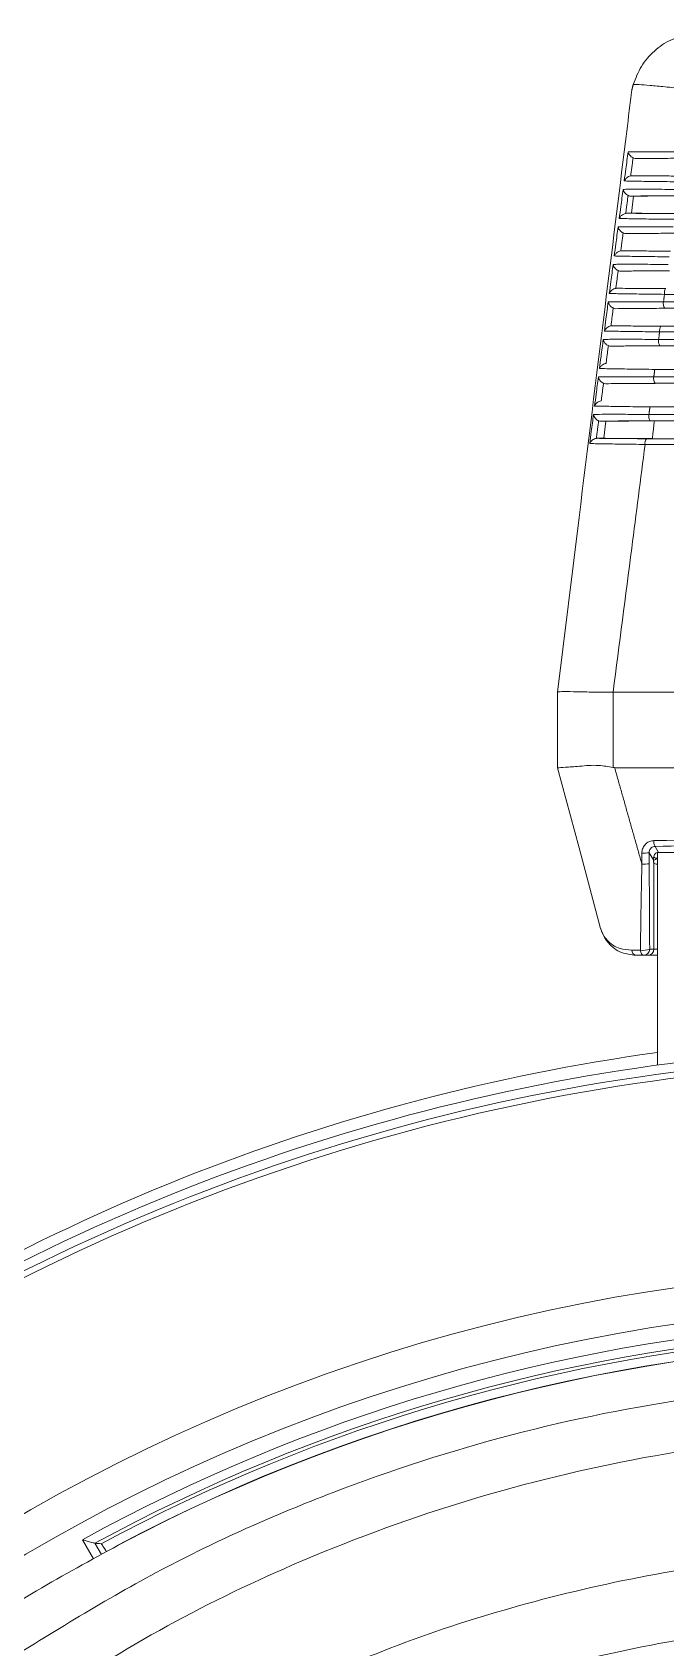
# Model space of a CAD drawing. Extents: x 2 to 136, y 1 to 99.
# Drawn here: x 127.354 to 128.4, y 47.671 to 50.34 of the extents above; entities that cross this region are included whole.
import ezdxf

# ---------------------------------------------------------------- set-up
doc = ezdxf.new("R2010")
doc.units = 0
doc.header["$MEASUREMENT"] = 0
doc.linetypes.add('SLD-Solid', pattern=[0])
doc.layers.add('OBJECT', color=7, linetype='CONTINUOUS')

msp = doc.modelspace()

# ---------------------------------------------------------------- linework, layer by layer
at = {"layer": 'OBJECT', "linetype": 'SLD-Solid', "lineweight": 15}
for p, q in [((128.3432, 50.0696), (128.3473, 50.0696)), ((128.3473, 50.0696), (128.3438, 50.0414)), ((128.3438, 50.0414), (128.3366, 50.0414)), ((128.2934, 49.6976), (128.3016, 49.6976)), ((128.3016, 49.6976), (128.2981, 49.6694)), ((128.2981, 49.6694), (128.2871, 49.6694)), ((128.2571, 49.5386), (128.2216, 49.25)), ((128.2216, 49.25), (128.2216, 49.125)), ((128.2216, 49.25), (128.2216, 49.25)), ((128.3132, 49.1255), (128.3132, 49.25)), ((128.3133, 49.25), (128.7032, 49.25)), ((128.2216, 49.125), (128.2216, 49.125)), ((128.3159, 49.125), (128.7763, 49.125)), ((128.3885, 48.9851), (128.3826, 48.9949)), ((128.373, 48.9845), (128.3801, 48.9726)), ((128.3801, 48.9726), (128.3801, 48.9702)), ((128.3801, 48.9683), (128.3809, 48.967)), ((128.3809, 48.967), (128.3809, 48.825)), ((128.3812, 48.9796), (128.381, 48.98)), ((128.3866, 48.6335), (128.3866, 48.9848)), ((128.3886, 48.9851), (128.3885, 48.9851)), ((128.3908, 48.9851), (128.3885, 48.9851)), ((128.3908, 48.9851), (129.3025, 48.9851)), ((128.3908, 48.9851), (129.3025, 48.9851)), ((128.3908, 48.9851), (128.3908, 48.9851)), ((128.3638, 48.815), (128.3709, 48.815)), ((128.3709, 48.815), (128.3866, 48.815)), ((128.3809, 48.825), (128.3738, 48.825)), ((128.3866, 48.825), (128.3809, 48.825)), ((127.4549, 47.8173), (127.4366, 47.849)), ((127.4573, 47.8432), (127.468, 47.8246))]:
    msp.add_line(p, q, dxfattribs=at)
at = {"layer": 'OBJECT', "linetype": 'SLD-Solid', "lineweight": 15, "flags": 128}
for points in [[(128.2216, 49.125), (128.2572, 48.9923), (128.2928, 48.8595)], [(128.3886, 48.9851), (128.3892, 48.9851), (128.3908, 48.9851)], [(128.3585, 48.8236), (128.3587, 48.8219), (128.3591, 48.8202), (128.3596, 48.8187), (128.3603, 48.8174), (128.3611, 48.8164), (128.3619, 48.8156), (128.3629, 48.8152), (128.3638, 48.815)]]:
    msp.add_lwpolyline(points, dxfattribs=at)
at = {"layer": 'OBJECT', "linetype": 'SLD-Solid', "lineweight": 15}
for centre, radius, start, end in [((128.8466, 45.29), 6.655, 198.09222, 54.2519), ((128.8466, 45.29), 6.555, 126.37982, 288.09222), ((128.8466, 45.29), 6.5028, 126.71932, 288.09222), ((128.8466, 45.29), 6.4944, 126.7749, 288.09222), ((128.8466, 45.29), 6.3069, 128.05888, 288.09222), ((128.4115, 49.9094), 0.0135, 146.8499, 189.0702), ((128.4115, 49.8922), 0.0152, 170.201, 211.6147), ((128.4033, 49.8474), 0.0133, 146.3734, 189.164), ((128.4033, 49.8302), 0.015, 170.0878, 212.075), ((128.3951, 49.7682), 0.0148, 169.9765, 212.5313), ((128.3869, 49.7062), 0.0146, 169.8676, 212.9845), ((128.3788, 49.6614), 0.0128, 144.9651, 189.4347), ((128.3958, 49.0028), 0.0153, 174.0038, 210.7862), ((128.364, 49.0516), 0.0678, 267.3198, 277.6135), ((128.364, 49.0335), 0.0678, 267.32, 277.613), ((128.371, 48.967), 0.00992, 359.7305, 23.3486), ((128.3857, 48.9825), 0.0072, 226.1293, 273.8954), ((128.3524, 48.8229), 0.00813, 177.5726, 257.8036), ((128.3635, 48.8527), 0.0296, 260.2217, 290.3043), ((128.3638, 48.825), 0.00999, 270.04, 0.0389), ((128.3709, 48.825), 0.00999, 270.04, 0.0389), ((128.8466, 45.29), 3.36, 93.3521, 125.6636), ((128.8466, 45.33), 3.356, 97.8782, 125.6868), ((128.8466, 45.29), 3.375, 93.2438, 123.2401), ((128.8466, 45.29), 3.35, 93.5142, 125.5044), ((128.8466, 45.29), 3.0068, 93.8025, 160.2009), ((128.8466, 45.29), 2.9472, 93.9337, 159.5632), ((128.8466, 45.29), 2.9217, 93.9812, 118.8549), ((128.8466, 45.29), 2.9067, 93.9812, 118.5533), ((128.8466, 45.29), 2.901, 93.9579, 118.3816), ((128.8461, 45.2905), 2.8855, 62.0886, 117.9114), ((128.8461, 45.2905), 2.8851, 62.0886, 117.9114)]:
    msp.add_arc(centre, radius, start, end, dxfattribs=at)
for centre, major_axis, ratio, start_param, end_param in [((128.8466, 49.8654), (2.2072, 0), 0.008727, 1.366399, 1.775193), ((128.8466, 49.8736), (2.2078, 0), 0.008727, 4.505106, 4.919672), ((128.8466, 49.8034), (2.2105, 0), 0.008727, 1.363019, 1.778574), ((128.8466, 49.7414), (2.2137, 0), 0.008727, 1.359646, 1.781947), ((128.8466, 49.6794), (2.217, 0), 0.008727, 1.356281, 1.785312), ((128.8466, 49.6876), (2.2176, 0), 0.008727, 4.494993, 4.929785), ((128.8466, 48.8047), (2.2237, 0), 0.08749, 1.584758, 1.780996), ((128.3676, 48.9559), (0.008, 0.0234), 0.411517, 5.505747, 5.879758), ((128.3776, 48.9559), (0.002, 0.016), 0.100662, 5.612594, 6.085295), ((128.3863, 48.9788), (0.004, 0.0117), 0.411517, 1.643899, 2.265463), ((128.3959, 48.9671), (0.015, 0), 0.145814, 3.193953, 4.049202), ((125.776, 43.5172), (4.6065, 2.6595), 0.745432, 0.820323, 0.822517)]:
    msp.add_ellipse(centre, major_axis=major_axis, ratio=ratio, start_param=start_param, end_param=end_param, dxfattribs=at)
for points, knots in [([(128.4399, 50.3379), (128.4293, 50.3351), (128.4079, 50.3294), (128.3806, 50.3102), (128.3586, 50.2851), (128.3506, 50.2645), (128.3466, 50.2542)], [0, 0, 0, 0, 0.25, 0.5, 0.75, 1, 1, 1, 1]), ([(128.3443, 50.2451), (128.3436, 50.2394), (128.3401, 50.211), (128.3253, 50.0916), (128.2969, 49.8618), (128.2714, 49.6547), (128.2571, 49.5386)], [0, 0, 0, 0, 0.024148, 0.120739, 0.507103, 1, 1, 1, 1]), ([(128.3466, 50.2542), (128.3493, 50.2542), (128.3548, 50.2542), (128.3735, 50.2527), (128.3982, 50.2504), (128.4186, 50.2481), (128.4288, 50.247)], [0, 0, 0, 0, 0.25, 0.5, 0.75, 1, 1, 1, 1]), ([(128.3317, 50.0947), (128.3326, 50.1013), (128.3348, 50.1173), (128.3369, 50.1334), (128.3382, 50.1428)], [0, 0, 0, 0, 0.412317, 1, 1, 1, 1]), ([(128.3382, 50.1428), (128.339, 50.1428), (128.3422, 50.1429), (128.3529, 50.143), (128.3759, 50.143), (128.4049, 50.1429), (128.4233, 50.1427), (128.4286, 50.1427)], [0, 0, 0, 0, 0.057677, 0.219413, 0.543377, 0.867764, 1, 1, 1, 1]), ([(128.3382, 50.1428), (128.3382, 50.1428), (128.3383, 50.1424), (128.3387, 50.1407), (128.3402, 50.138), (128.343, 50.1348), (128.3453, 50.1335), (128.3464, 50.1328)], [0, 0, 0, 0, 0.008656, 0.099994, 0.471209, 0.763081, 1, 1, 1, 1]), ([(128.3516, 50.1316), (128.3503, 50.1317), (128.3485, 50.1319), (128.3468, 50.1326), (128.3464, 50.1328)], [0, 0, 0, 0, 0.730752, 1, 1, 1, 1]), ([(128.4305, 50.1322), (128.4185, 50.1321), (128.3946, 50.1321), (128.3674, 50.1319), (128.3564, 50.1317), (128.3516, 50.1316)], [0, 0, 0, 0, 0.361189, 0.722456, 1, 1, 1, 1]), ([(128.3424, 50.1031), (128.3412, 50.1027), (128.3386, 50.1019), (128.335, 50.0993), (128.3328, 50.0967), (128.3319, 50.0951), (128.3317, 50.0947), (128.3317, 50.0947)], [0, 0, 0, 0, 0.229447, 0.521601, 0.905448, 0.991712, 1, 1, 1, 1]), ([(128.4222, 50.0934), (128.4157, 50.0934), (128.3961, 50.0937), (128.3665, 50.094), (128.345, 50.0944), (128.3353, 50.0946), (128.3326, 50.0947), (128.3317, 50.0947)], [0, 0, 0, 0, 0.16013, 0.483001, 0.805363, 0.942123, 1, 1, 1, 1]), ([(128.3424, 50.1031), (128.3427, 50.1031), (128.3436, 50.1033), (128.3445, 50.1034), (128.345, 50.1034)], [0, 0, 0, 0, 0.349943, 1, 1, 1, 1]), ([(128.345, 50.1034), (128.3512, 50.1033), (128.3637, 50.1031), (128.3926, 50.1029), (128.4143, 50.1029), (128.4242, 50.1028)], [0, 0, 0, 0, 0.352894, 0.705727, 1, 1, 1, 1]), ([(128.3235, 50.0327), (128.3243, 50.0393), (128.3265, 50.0553), (128.3286, 50.0714), (128.3299, 50.0808)], [0, 0, 0, 0, 0.412356, 1, 1, 1, 1]), ([(128.3299, 50.0808), (128.3307, 50.0808), (128.3338, 50.0809), (128.3441, 50.081), (128.3667, 50.081), (128.3959, 50.0809), (128.4148, 50.0807), (128.4206, 50.0807)], [0, 0, 0, 0, 0.057936, 0.217495, 0.537029, 0.856977, 1, 1, 1, 1]), ([(128.3299, 50.0808), (128.3299, 50.0808), (128.33, 50.0803), (128.3305, 50.0786), (128.332, 50.0758), (128.3348, 50.0727), (128.3371, 50.0714), (128.3381, 50.0708)], [0, 0, 0, 0, 0.008544, 0.122922, 0.485789, 0.769314, 1, 1, 1, 1]), ([(128.3432, 50.0696), (128.3419, 50.0697), (128.3401, 50.0699), (128.3385, 50.0706), (128.3381, 50.0708)], [0, 0, 0, 0, 0.750494, 1, 1, 1, 1]), ([(128.4225, 50.0702), (128.4106, 50.0701), (128.3867, 50.0701), (128.359, 50.0699), (128.3481, 50.0697), (128.3432, 50.0696)], [0, 0, 0, 0, 0.355595, 0.711267, 1, 1, 1, 1]), ([(128.4214, 50.07), (128.4099, 50.07), (128.3853, 50.0699), (128.3611, 50.0698), (128.35, 50.0697), (128.3473, 50.0696)], [0, 0, 0, 0, 0.398445, 0.849042, 1, 1, 1, 1]), ([(128.3342, 50.0411), (128.333, 50.0408), (128.3304, 50.04), (128.3268, 50.0375), (128.3246, 50.0349), (128.3237, 50.0332), (128.3235, 50.0327), (128.3235, 50.0327)], [0, 0, 0, 0, 0.223274, 0.50628, 0.880296, 0.991803, 1, 1, 1, 1]), ([(128.4142, 50.0313), (128.4077, 50.0314), (128.3881, 50.0316), (128.3586, 50.032), (128.3369, 50.0324), (128.3271, 50.0326), (128.3243, 50.0327), (128.3235, 50.0327)], [0, 0, 0, 0, 0.158035, 0.476676, 0.794816, 0.94186, 1, 1, 1, 1]), ([(128.3342, 50.0411), (128.3344, 50.0412), (128.3353, 50.0413), (128.3361, 50.0414), (128.3366, 50.0414)], [0, 0, 0, 0, 0.324166, 1, 1, 1, 1]), ([(128.3366, 50.0414), (128.3426, 50.0413), (128.3547, 50.0411), (128.3836, 50.0409), (128.4058, 50.0408), (128.4162, 50.0408)], [0, 0, 0, 0, 0.347531, 0.695003, 1, 1, 1, 1]), ([(128.3438, 50.0414), (128.3526, 50.0413), (128.3703, 50.0411), (128.3986, 50.041), (128.415, 50.041), (128.4184, 50.0409)], [0, 0, 0, 0, 0.442846, 0.88563, 1, 1, 1, 1]), ([(128.3152, 49.9707), (128.3161, 49.9773), (128.3182, 49.9933), (128.3204, 50.0094), (128.3216, 50.0188)], [0, 0, 0, 0, 0.412394, 1, 1, 1, 1]), ([(128.3216, 50.0188), (128.3224, 50.0188), (128.3254, 50.0189), (128.3354, 50.019), (128.3576, 50.019), (128.3869, 50.0189), (128.4063, 50.0188), (128.4126, 50.0187)], [0, 0, 0, 0, 0.058199, 0.215687, 0.531014, 0.846742, 1, 1, 1, 1]), ([(128.3216, 50.0188), (128.3216, 50.0188), (128.3217, 50.0182), (128.3222, 50.0164), (128.3238, 50.0136), (128.3266, 50.0105), (128.3289, 50.0093), (128.3299, 50.0087)], [0, 0, 0, 0, 0.008444, 0.145048, 0.499694, 0.775231, 1, 1, 1, 1]), ([(128.3348, 50.0076), (128.3335, 50.0077), (128.3318, 50.0079), (128.3303, 50.0085), (128.3299, 50.0087)], [0, 0, 0, 0, 0.771744, 1, 1, 1, 1]), ([(128.4146, 50.0082), (128.4026, 50.0082), (128.3787, 50.0081), (128.3508, 50.0079), (128.3398, 50.0077), (128.3348, 50.0076)], [0, 0, 0, 0, 0.350316, 0.700707, 1, 1, 1, 1]), ([(128.326, 49.9792), (128.3249, 49.9788), (128.3223, 49.9781), (128.3187, 49.9757), (128.3165, 49.9731), (128.3155, 49.9713), (128.3153, 49.9707), (128.3152, 49.9707)], [0, 0, 0, 0, 0.217447, 0.49176, 0.856153, 0.991885, 1, 1, 1, 1]), ([(128.326, 49.9792), (128.3262, 49.9792), (128.327, 49.9793), (128.3277, 49.9794), (128.3283, 49.9794)], [0, 0, 0, 0, 0.293667, 1, 1, 1, 1]), ([(128.3283, 49.9794), (128.3341, 49.9793), (128.3457, 49.9791), (128.3747, 49.9789), (128.3974, 49.9788), (128.4082, 49.9788)], [0, 0, 0, 0, 0.342466, 0.684875, 1, 1, 1, 1]), ([(128.3071, 49.9087), (128.3079, 49.9153), (128.31, 49.9313), (128.3122, 49.9474), (128.3134, 49.9568)], [0, 0, 0, 0, 0.41243, 1, 1, 1, 1]), ([(128.3134, 49.9568), (128.3142, 49.9568), (128.317, 49.9569), (128.3267, 49.957), (128.3485, 49.957), (128.378, 49.9569), (128.3978, 49.9568), (128.4046, 49.9567)], [0, 0, 0, 0, 0.058464, 0.213983, 0.525307, 0.837021, 1, 1, 1, 1]), ([(128.3134, 49.9568), (128.3134, 49.9568), (128.3135, 49.9561), (128.314, 49.9542), (128.3156, 49.9514), (128.3185, 49.9484), (128.3207, 49.9472), (128.3217, 49.9466)], [0, 0, 0, 0, 0.008339, 0.166407, 0.512971, 0.780847, 1, 1, 1, 1]), ([(128.4062, 49.9693), (128.3997, 49.9694), (128.3801, 49.9696), (128.3507, 49.97), (128.3287, 49.9704), (128.3189, 49.9706), (128.316, 49.9707), (128.3152, 49.9707)], [0, 0, 0, 0, 0.156042, 0.470658, 0.784781, 0.941595, 1, 1, 1, 1]), ([(128.3264, 49.9456), (128.3251, 49.9457), (128.3235, 49.9459), (128.322, 49.9465), (128.3217, 49.9466)], [0, 0, 0, 0, 0.794584, 1, 1, 1, 1]), ([(128.4066, 49.9462), (128.3947, 49.9462), (128.3708, 49.9461), (128.3425, 49.9459), (128.3316, 49.9457), (128.3264, 49.9456)], [0, 0, 0, 0, 0.345325, 0.690726, 1, 1, 1, 1]), ([(128.3179, 49.9172), (128.3168, 49.9169), (128.3142, 49.9162), (128.3107, 49.9138), (128.3083, 49.9112), (128.3073, 49.9093), (128.3071, 49.9087), (128.3071, 49.9087)], [0, 0, 0, 0, 0.211945, 0.477988, 0.832968, 0.991965, 1, 1, 1, 1]), ([(128.3982, 49.9073), (128.3917, 49.9074), (128.3722, 49.9076), (128.3427, 49.908), (128.3205, 49.9084), (128.3107, 49.9086), (128.3078, 49.9087), (128.3071, 49.9087)], [0, 0, 0, 0, 0.154143, 0.464926, 0.775223, 0.941325, 1, 1, 1, 1]), ([(128.3179, 49.9172), (128.3181, 49.9172), (128.3187, 49.9173), (128.3194, 49.9174), (128.3199, 49.9174)], [0, 0, 0, 0, 0.257443, 1, 1, 1, 1]), ([(128.3199, 49.9174), (128.3256, 49.9173), (128.3368, 49.9171), (128.3658, 49.9169), (128.3889, 49.9168), (128.4002, 49.9168)], [0, 0, 0, 0, 0.337674, 0.675297, 1, 1, 1, 1]), ([(129.295, 49.9073), (129.2885, 49.9073), (129.2558, 49.9072), (129.1177, 49.907), (128.9038, 49.9069), (128.6357, 49.9069), (128.4774, 49.9072), (128.3982, 49.9073)], [0, 0, 0, 0, 0.02216, 0.110812, 0.466297, 0.733148, 1, 1, 1, 1]), ([(128.2989, 49.8467), (128.2998, 49.8533), (128.3019, 49.8693), (128.304, 49.8854), (128.3052, 49.8948)], [0, 0, 0, 0, 0.412464, 1, 1, 1, 1]), ([(128.3052, 49.8948), (128.306, 49.8948), (128.3087, 49.8949), (128.3181, 49.895), (128.3395, 49.895), (128.3691, 49.8949), (128.3893, 49.8948), (128.3966, 49.8947)], [0, 0, 0, 0, 0.058732, 0.212375, 0.519887, 0.827778, 1, 1, 1, 1]), ([(128.3052, 49.8948), (128.3052, 49.8948), (128.3054, 49.8941), (128.3059, 49.8921), (128.3076, 49.8892), (128.3104, 49.8863), (128.3126, 49.8851), (128.3136, 49.8846)], [0, 0, 0, 0, 0.008246, 0.187016, 0.525649, 0.786186, 1, 1, 1, 1]), ([(128.3181, 49.8836), (128.3168, 49.8837), (128.3153, 49.8839), (128.3139, 49.8844), (128.3136, 49.8846)], [0, 0, 0, 0, 0.819112, 1, 1, 1, 1]), ([(128.3986, 49.8842), (128.3867, 49.8842), (128.3629, 49.8841), (128.3342, 49.8839), (128.3234, 49.8837), (128.3181, 49.8836)], [0, 0, 0, 0, 0.340602, 0.681276, 1, 1, 1, 1]), ([(128.3966, 49.8947), (128.4031, 49.8948), (128.4358, 49.8948), (128.5739, 49.895), (128.7883, 49.8952), (129.0575, 49.8951), (129.2169, 49.8949), (129.2967, 49.8947)], [0, 0, 0, 0, 0.022079, 0.110408, 0.464597, 0.732298, 1, 1, 1, 1]), ([(128.3098, 49.8552), (128.3087, 49.8549), (128.3062, 49.8543), (128.3027, 49.852), (128.3003, 49.8494), (128.2992, 49.8474), (128.2989, 49.8467), (128.2989, 49.8467)], [0, 0, 0, 0, 0.206748, 0.464931, 0.81072, 0.992038, 1, 1, 1, 1]), ([(128.3902, 49.8453), (128.3837, 49.8454), (128.3642, 49.8456), (128.3348, 49.846), (128.3124, 49.8464), (128.3025, 49.8466), (128.2997, 49.8467), (128.2989, 49.8467)], [0, 0, 0, 0, 0.152333, 0.45946, 0.766109, 0.941053, 1, 1, 1, 1]), ([(128.3098, 49.8552), (128.3099, 49.8552), (128.3105, 49.8553), (128.3112, 49.8554), (128.3117, 49.8554)], [0, 0, 0, 0, 0.214166, 1, 1, 1, 1]), ([(128.3117, 49.8554), (128.3171, 49.8553), (128.328, 49.8551), (128.3569, 49.8549), (128.3805, 49.8548), (128.3922, 49.8548)], [0, 0, 0, 0, 0.333137, 0.666224, 1, 1, 1, 1]), ([(129.303, 49.8453), (129.2965, 49.8453), (129.2639, 49.8452), (129.1258, 49.845), (128.9093, 49.8448), (128.6357, 49.8449), (128.472, 49.8452), (128.3902, 49.8453)], [0, 0, 0, 0, 0.021766, 0.108843, 0.45801, 0.729005, 1, 1, 1, 1]), ([(128.2908, 49.7847), (128.2917, 49.7913), (128.2938, 49.8073), (128.2959, 49.8234), (128.2971, 49.8328)], [0, 0, 0, 0, 0.412497, 1, 1, 1, 1]), ([(128.2971, 49.8328), (128.2978, 49.8328), (128.3004, 49.8329), (128.3095, 49.833), (128.3305, 49.8331), (128.3602, 49.833), (128.3809, 49.8328), (128.3886, 49.8328)], [0, 0, 0, 0, 0.059002, 0.210856, 0.514734, 0.81898, 1, 1, 1, 1]), ([(128.2971, 49.8328), (128.2971, 49.8328), (128.2972, 49.832), (128.2978, 49.8299), (128.2995, 49.827), (128.3023, 49.8241), (128.3045, 49.823), (128.3055, 49.8225)], [0, 0, 0, 0, 0.008152, 0.20691, 0.537752, 0.791262, 1, 1, 1, 1]), ([(128.3098, 49.8216), (128.3086, 49.8217), (128.3071, 49.8219), (128.3057, 49.8224), (128.3055, 49.8225)], [0, 0, 0, 0, 0.84544, 1, 1, 1, 1]), ([(128.3906, 49.8222), (128.3787, 49.8222), (128.3549, 49.8221), (128.326, 49.8219), (128.3152, 49.8217), (128.3098, 49.8216)], [0, 0, 0, 0, 0.336123, 0.672318, 1, 1, 1, 1]), ([(128.3886, 49.8328), (128.3951, 49.8328), (128.4277, 49.8328), (128.5658, 49.833), (128.7828, 49.8332), (129.0576, 49.8331), (129.2223, 49.8329), (129.3047, 49.8328)], [0, 0, 0, 0, 0.021688, 0.108455, 0.456373, 0.728187, 1, 1, 1, 1]), ([(128.3017, 49.7932), (128.3006, 49.793), (128.2982, 49.7924), (128.2947, 49.7902), (128.2922, 49.7875), (128.2912, 49.7855), (128.2909, 49.7847), (128.2908, 49.7847)], [0, 0, 0, 0, 0.201834, 0.452547, 0.789382, 0.992119, 1, 1, 1, 1]), ([(128.2828, 49.7227), (128.2836, 49.7293), (128.2857, 49.7453), (128.2878, 49.7614), (128.289, 49.7708)], [0, 0, 0, 0, 0.412528, 1, 1, 1, 1]), ([(128.289, 49.7708), (128.2897, 49.7708), (128.2921, 49.7709), (128.301, 49.771), (128.3215, 49.7711), (128.3513, 49.771), (128.3724, 49.7708), (128.3806, 49.7708)], [0, 0, 0, 0, 0.059276, 0.209421, 0.509831, 0.810598, 1, 1, 1, 1]), ([(128.289, 49.7708), (128.289, 49.7708), (128.2892, 49.7697), (128.2898, 49.7674), (128.2918, 49.7644), (128.2945, 49.7619), (128.2965, 49.7609), (128.2975, 49.7604)], [0, 0, 0, 0, 0.008056, 0.282721, 0.593802, 0.796122, 1, 1, 1, 1]), ([(128.3822, 49.7833), (128.3757, 49.7834), (128.3562, 49.7836), (128.3269, 49.784), (128.3043, 49.7844), (128.2944, 49.7846), (128.2915, 49.7847), (128.2908, 49.7847)], [0, 0, 0, 0, 0.150605, 0.454244, 0.757411, 0.940779, 1, 1, 1, 1]), ([(128.3806, 49.7708), (128.3871, 49.7708), (128.4197, 49.7708), (128.5577, 49.7711), (128.7773, 49.7712), (129.0576, 49.7712), (129.2277, 49.7709), (129.3127, 49.7708)], [0, 0, 0, 0, 0.021311, 0.106568, 0.448432, 0.724216, 1, 1, 1, 1]), ([(129.3111, 49.7833), (129.3045, 49.7833), (129.2719, 49.7832), (129.1339, 49.783), (128.9148, 49.7828), (128.6356, 49.7829), (128.4667, 49.7831), (128.3822, 49.7833)], [0, 0, 0, 0, 0.021386, 0.106942, 0.450009, 0.725005, 1, 1, 1, 1]), ([(128.3016, 49.7596), (128.3004, 49.7597), (128.299, 49.7598), (128.2976, 49.7604), (128.2975, 49.7604)], [0, 0, 0, 0, 0.87371, 1, 1, 1, 1]), ([(128.3827, 49.7602), (128.3708, 49.7602), (128.347, 49.7601), (128.3177, 49.7599), (128.307, 49.7597), (128.3016, 49.7596)], [0, 0, 0, 0, 0.331872, 0.663815, 1, 1, 1, 1]), ([(128.2937, 49.7313), (128.2926, 49.731), (128.2902, 49.7305), (128.2868, 49.7283), (128.2842, 49.7257), (128.2831, 49.7236), (128.2828, 49.7227), (128.2828, 49.7227)], [0, 0, 0, 0, 0.197188, 0.440794, 0.768917, 0.992189, 1, 1, 1, 1]), ([(128.3742, 49.7213), (128.3677, 49.7213), (128.3482, 49.7216), (128.319, 49.722), (128.2962, 49.7224), (128.2862, 49.7226), (128.2834, 49.7227), (128.2828, 49.7227)], [0, 0, 0, 0, 0.148954, 0.44926, 0.7491, 0.940502, 1, 1, 1, 1]), ([(129.3191, 49.7213), (129.3125, 49.7213), (129.2799, 49.7212), (129.1421, 49.721), (128.9203, 49.7208), (128.6356, 49.7209), (128.4613, 49.7211), (128.3742, 49.7213)], [0, 0, 0, 0, 0.021019, 0.105106, 0.44228, 0.72114, 1, 1, 1, 1]), ([(128.2748, 49.6607), (128.2756, 49.6673), (128.2777, 49.6833), (128.2798, 49.6994), (128.281, 49.7088)], [0, 0, 0, 0, 0.412557, 1, 1, 1, 1]), ([(128.281, 49.7088), (128.2816, 49.7088), (128.2839, 49.7089), (128.2925, 49.709), (128.3126, 49.7091), (128.3425, 49.709), (128.364, 49.7088), (128.3726, 49.7088)], [0, 0, 0, 0, 0.059553, 0.208066, 0.505163, 0.802607, 1, 1, 1, 1]), ([(128.281, 49.7088), (128.281, 49.7088), (128.2811, 49.7076), (128.2818, 49.7053), (128.2838, 49.7022), (128.2865, 49.6998), (128.2885, 49.6988), (128.2895, 49.6984)], [0, 0, 0, 0, 0.00798, 0.299101, 0.602916, 0.800704, 1, 1, 1, 1]), ([(128.2934, 49.6976), (128.2922, 49.6977), (128.2908, 49.6978), (128.2896, 49.6983), (128.2895, 49.6984)], [0, 0, 0, 0, 0.904055, 1, 1, 1, 1]), ([(128.3747, 49.6983), (128.3628, 49.6982), (128.3391, 49.6982), (128.3095, 49.6979), (128.2989, 49.6977), (128.2934, 49.6976)], [0, 0, 0, 0, 0.327832, 0.655735, 1, 1, 1, 1]), ([(128.3815, 49.6981), (128.3685, 49.6981), (128.3426, 49.698), (128.3162, 49.6978), (128.3053, 49.6977), (128.3016, 49.6976)], [0, 0, 0, 0, 0.396562, 0.793191, 1, 1, 1, 1]), ([(128.3726, 49.7088), (128.3791, 49.7088), (128.4117, 49.7089), (128.5495, 49.7091), (128.7719, 49.7093), (129.0577, 49.7092), (129.233, 49.7089), (129.3207, 49.7088)], [0, 0, 0, 0, 0.020947, 0.104745, 0.44076, 0.72038, 1, 1, 1, 1]), ([(128.3815, 49.6981), (128.4747, 49.6983), (128.6287, 49.6985), (128.785, 49.6986), (128.8466, 49.6986)], [0, 0, 0, 0, 0.605766, 1, 1, 1, 1]), ([(128.2857, 49.6693), (128.2847, 49.6691), (128.2823, 49.6685), (128.2788, 49.6665), (128.2762, 49.6638), (128.2751, 49.6617), (128.2748, 49.6607), (128.2748, 49.6607)], [0, 0, 0, 0, 0.192792, 0.429644, 0.749304, 0.992256, 1, 1, 1, 1]), ([(128.3662, 49.6593), (128.3597, 49.6593), (128.3402, 49.6596), (128.311, 49.66), (128.288, 49.6604), (128.2781, 49.6606), (128.2754, 49.6607), (128.2748, 49.6607)], [0, 0, 0, 0, 0.147376, 0.444496, 0.741155, 0.940222, 1, 1, 1, 1]), ([(128.2857, 49.6693), (128.2857, 49.6693), (128.2862, 49.6693), (128.2866, 49.6694), (128.2871, 49.6694)], [0, 0, 0, 0, 0.020277, 1, 1, 1, 1]), ([(128.2871, 49.6694), (128.292, 49.6693), (128.3018, 49.6691), (128.3305, 49.6688), (128.3553, 49.6688), (128.3683, 49.6687)], [0, 0, 0, 0, 0.320862, 0.641681, 1, 1, 1, 1]), ([(128.2981, 49.6694), (128.3057, 49.6693), (128.3208, 49.6691), (128.3508, 49.6689), (128.371, 49.6689), (128.3782, 49.6688)], [0, 0, 0, 0, 0.390004, 0.779955, 1, 1, 1, 1]), ([(128.3133, 49.25), (128.3236, 49.3293), (128.3412, 49.4657), (128.3588, 49.6022), (128.3662, 49.6593)], [0, 0, 0, 0, 0.581449, 1, 1, 1, 1]), ([(129.3271, 49.6593), (129.3206, 49.6592), (129.288, 49.6592), (129.1502, 49.6589), (128.9258, 49.6588), (128.6355, 49.6588), (128.456, 49.6591), (128.3662, 49.6593)], [0, 0, 0, 0, 0.020664, 0.103331, 0.434809, 0.717404, 1, 1, 1, 1]), ([(128.8466, 49.6684), (128.7678, 49.6684), (128.6103, 49.6685), (128.4555, 49.6687), (128.3782, 49.6688)], [0, 0, 0, 0, 0.500491, 1, 1, 1, 1]), ([(128.2216, 49.25), (128.223, 49.2503), (128.2257, 49.2508), (128.2465, 49.2507), (128.2762, 49.2499), (128.3011, 49.25), (128.3132, 49.25)], [0, 0, 0, 0, 0.253584, 0.507165, 0.760848, 1, 1, 1, 1]), ([(128.2216, 49.125), (128.2218, 49.1249), (128.2227, 49.1247), (128.2326, 49.1256), (128.2564, 49.1271), (128.2851, 49.1302), (128.3053, 49.1268), (128.3132, 49.1255)], [0, 0, 0, 0, 0.097508, 0.351331, 0.599304, 0.843154, 1, 1, 1, 1]), ([(128.3806, 49.0044), (128.3783, 49.0041), (128.3737, 49.0036), (128.3677, 48.9999), (128.3633, 48.9945), (128.3611, 48.9888), (128.3609, 48.9852), (128.3608, 48.9839)], [0, 0, 0, 0, 0.219063, 0.43802, 0.659217, 0.879998, 1, 1, 1, 1]), ([(128.373, 48.9845), (128.3731, 48.9857), (128.3733, 48.988), (128.375, 48.9912), (128.3777, 48.9936), (128.3804, 48.9948), (128.3821, 48.9949), (128.3826, 48.9949)], [0, 0, 0, 0, 0.219004, 0.437499, 0.669164, 0.907194, 1, 1, 1, 1]), ([(128.8155, 49.0086), (128.8088, 49.0086), (128.7755, 49.0086), (128.6295, 49.0081), (128.4918, 49.006), (128.3806, 49.0044)], [0, 0, 0, 0, 0.045653, 0.228294, 1, 1, 1, 1]), ([(128.3609, 48.9658), (128.3607, 48.9591), (128.3601, 48.9259), (128.3593, 48.8783), (128.3587, 48.8378), (128.3585, 48.8236)], [0, 0, 0, 0, 0.139683, 0.698663, 1, 1, 1, 1]), ([(128.3798, 48.9715), (128.3801, 48.9716), (128.3806, 48.9718), (128.3837, 48.9734), (128.3859, 48.9752), (128.3865, 48.9751), (128.3866, 48.975)], [0, 0, 0, 0, 0.276382, 0.561762, 0.909297, 1, 1, 1, 1]), ([(128.3801, 48.9702), (128.3801, 48.9699), (128.3801, 48.9693), (128.3801, 48.9687), (128.3801, 48.9684), (128.3801, 48.9683), (128.3801, 48.9683)], [0, 0, 0, 0, 0.44109, 0.822085, 0.939407, 1, 1, 1, 1]), ([(128.3885, 48.9851), (128.388, 48.985), (128.3867, 48.9849), (128.3847, 48.9842), (128.3824, 48.9825), (128.3815, 48.981), (128.381, 48.98)], [0, 0, 0, 0, 0.116462, 0.26945, 0.542699, 1, 1, 1, 1]), ([(128.3443, 48.8233), (128.3377, 48.8239), (128.3206, 48.8254), (128.3027, 48.8386), (128.295, 48.8517), (128.293, 48.8588), (128.2928, 48.8594), (128.2928, 48.8595)], [0, 0, 0, 0, 0.244744, 0.626729, 0.967928, 0.996144, 1, 1, 1, 1]), ([(128.2928, 48.8595), (128.2928, 48.8594), (128.293, 48.8586), (128.2938, 48.856), (128.2968, 48.8475), (128.3059, 48.8332), (128.3244, 48.8183), (128.3428, 48.816), (128.3507, 48.815)], [0, 0, 0, 0, 0.003659, 0.034965, 0.112488, 0.381452, 0.732442, 1, 1, 1, 1]), ([(127.2999, 47.6413), (127.3877, 47.696), (127.5636, 47.8057), (127.8486, 47.932), (128.1447, 48.0283), (128.4506, 48.0895), (128.7614, 48.1166), (129.0723, 48.109), (129.379, 48.0661), (129.678, 47.9903), (129.9468, 47.8891), (130.1857, 47.7723), (130.3235, 47.6849), (130.3923, 47.6413)], [0, 0, 0, 0, 0.094729, 0.189754, 0.284474, 0.379253, 0.474339, 0.569114, 0.662863, 0.756911, 0.850666, 0.925332, 1, 1, 1, 1]), ([(130.3378, 47.5715), (130.2537, 47.6243), (130.0854, 47.73), (129.8126, 47.8521), (129.5289, 47.9456), (129.2357, 48.0054), (128.9377, 48.0326), (128.6396, 48.0265), (128.3454, 47.9865), (128.0587, 47.9149), (127.7972, 47.8178), (127.5614, 47.7032), (127.4234, 47.6154), (127.3545, 47.5715)], [0, 0, 0, 0, 0.094108, 0.188508, 0.282606, 0.376776, 0.471253, 0.56542, 0.658464, 0.751806, 0.844857, 0.922428, 1, 1, 1, 1]), ([(127.4573, 47.8432), (127.4571, 47.8432), (127.4567, 47.8434), (127.4541, 47.8441), (127.4496, 47.8454), (127.4434, 47.8471), (127.4387, 47.8484), (127.4367, 47.849), (127.4366, 47.849)], [0, 0, 0, 0, 0.142146, 0.283514, 0.488777, 0.776442, 0.994575, 1, 1, 1, 1]), ([(127.4763, 47.8292), (127.4747, 47.8318), (127.4708, 47.8382), (127.4683, 47.8418), (127.4678, 47.8422), (127.4676, 47.8423)], [0, 0, 0, 0, 0.324636, 0.801459, 1, 1, 1, 1]), ([(127.4956, 47.84), (127.4504, 47.8153), (127.3596, 47.7659), (127.273, 47.711), (127.2295, 47.6834)], [0, 0, 0, 0, 0.498142, 1, 1, 1, 1]), ([(127.7762, 47.5995), (127.8406, 47.6273), (127.9694, 47.683), (128.1725, 47.7468), (128.3819, 47.7949), (128.5948, 47.8249), (128.8074, 47.8368), (129.0203, 47.8313), (129.2341, 47.8078), (129.4571, 47.7635), (129.6866, 47.6975), (129.8393, 47.6323), (129.916, 47.5995)], [0, 0, 0, 0, 0.095398, 0.190796, 0.288955, 0.387113, 0.482516, 0.577919, 0.676107, 0.774295, 0.886604, 1, 1, 1, 1]), ([(129.874, 47.4961), (129.8118, 47.5228), (129.6873, 47.5763), (129.491, 47.6373), (129.2887, 47.6833), (129.0831, 47.7117), (128.8778, 47.7228), (128.6722, 47.717), (128.4659, 47.6938), (128.2525, 47.651), (128.0346, 47.5881), (127.8906, 47.5269), (127.8182, 47.4961)], [0, 0, 0, 0, 0.095908, 0.191815, 0.290502, 0.38919, 0.485101, 0.581012, 0.679721, 0.77843, 0.888705, 1, 1, 1, 1])]:
    msp.add_open_spline(points, degree=3, knots=knots, dxfattribs=at)
for points in [[(128.3537, 50.2724), (128.3537, 50.2724)], [(128.3466, 50.2542), (128.3443, 50.2451)], [(128.3464, 50.1328), (128.3424, 50.1031)], [(128.3381, 50.0708), (128.3342, 50.0411)], [(128.3299, 50.0087), (128.326, 49.9792)], [(128.3217, 49.9466), (128.3179, 49.9172)], [(128.3966, 49.8947), (128.3982, 49.9073)], [(128.3136, 49.8846), (128.3098, 49.8552)], [(128.3886, 49.8328), (128.3902, 49.8453)], [(128.3055, 49.8225), (128.3017, 49.7932)], [(128.3806, 49.7708), (128.3822, 49.7833)], [(128.2975, 49.7604), (128.2937, 49.7313)], [(128.3726, 49.7088), (128.3742, 49.7213)], [(128.2895, 49.6984), (128.2857, 49.6693)], [(128.3782, 49.6688), (128.3815, 49.6981)], [(128.3132, 49.25), (128.3133, 49.25)], [(128.3159, 49.125), (128.3132, 49.1255)], [(128.3609, 48.9658), (128.3159, 49.125)], [(128.3608, 48.9839), (128.3609, 48.9658)], [(128.373, 48.9663), (128.373, 48.9845)], [(128.3738, 48.825), (128.373, 48.9663)], [(128.3585, 48.8236), (128.3443, 48.8233)], [(128.3507, 48.815), (128.3638, 48.815)], [(127.4573, 47.8432), (127.4573, 47.8432)]]:
    msp.add_open_spline(points, degree=1, dxfattribs=at)

doc.saveas('drawing.dxf')
